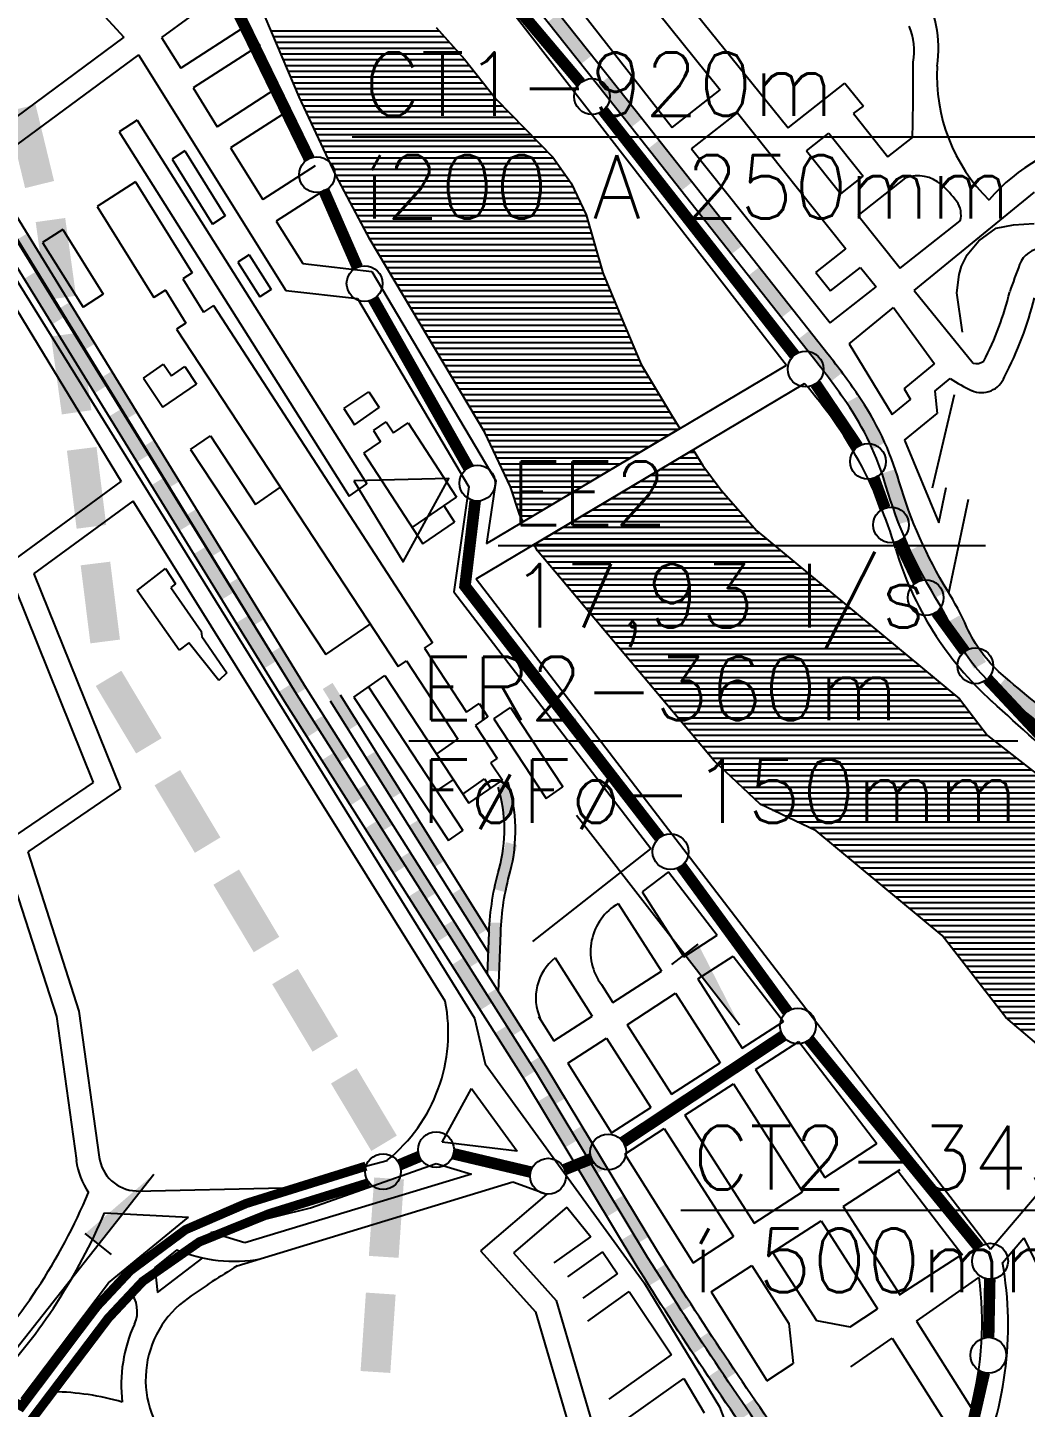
# Model space of a CAD drawing. Extents: x 578289 to 593263, y 7501070 to 7511782.
# Drawn here: x 582926 to 583790, y 7507988 to 7509183 of the extents above; entities that cross this region are included whole.
import ezdxf

# ---------------------------------------------------------------- set-up
doc = ezdxf.new("R2010")
doc.units = 0
doc.header["$LTSCALE"] = 170
doc.header["$MEASUREMENT"] = 0
doc.linetypes.add('HIDDEN', pattern=[0.375, 0.25, -0.125])
doc.layers.get('0').update_dxf_attribs({"linetype": 'CONTINUOUS'})
for name, color, linetype in [('ESTACAO', 5, 'CONTINUOUS'), ('HATCH', 4, 'CONTINUOUS'), ('L-FERREA', 6, 'CONTINUOUS'), ('LIMITE-BACIA', 3, 'CONTINUOUS'), ('LIMITE-PROJETO', 1, 'CONTINUOUS'), ('RIO', 4, 'CONTINUOUS'), ('RUA', 7, 'CONTINUOUS'), ('TEXTO', 5, 'CONTINUOUS')]:
    doc.layers.add(name, color=color, linetype=linetype)
doc.styles.get("Standard").update_dxf_attribs({"font": 'ROMANSBR.SHX'})

# ---------------------------------------------------------------- blocks, each defined once
blk = doc.blocks.new('*X9')
at = {"color": 0}
for p, q in [((583137.2, 7509180), (583282.6, 7509180)), ((583139.3, 7509175), (583287.1, 7509175)), ((583141.4, 7509170), (583291.6, 7509170)), ((583143.6, 7509165), (583296.1, 7509165)), ((583145.7, 7509160), (583300.5, 7509160)), ((583147.8, 7509155), (583305, 7509155)), ((583149.9, 7509150), (583308.9, 7509150)), ((583152, 7509145), (583312.9, 7509145)), ((583154.2, 7509140), (583316.9, 7509140)), ((583156.3, 7509135), (583320.8, 7509135)), ((583158.4, 7509130), (583324.8, 7509130)), ((583160.5, 7509125), (583328.8, 7509125)), ((583162.7, 7509120), (583332.9, 7509120)), ((583165.1, 7509115), (583337.7, 7509115)), ((583167.4, 7509110), (583342.6, 7509110)), ((583169.7, 7509105), (583347.5, 7509105)), ((583172.1, 7509100), (583352.3, 7509100)), ((583174.4, 7509095), (583357.2, 7509095)), ((583176.7, 7509090), (583362, 7509090)), ((583179, 7509085), (583366.9, 7509085)), ((583181.4, 7509080), (583371.7, 7509080)), ((583183.7, 7509075), (583376.6, 7509075)), ((583186, 7509070), (583381.4, 7509070)), ((583188.3, 7509065), (583384.9, 7509065)), ((583190.7, 7509060), (583388.5, 7509060)), ((583193, 7509055), (583392, 7509055)), ((583195.7, 7509050), (583395.6, 7509050)), ((583198.3, 7509045), (583398.4, 7509045)), ((583201, 7509040), (583400.8, 7509040)), ((583203.7, 7509035), (583403.1, 7509035)), ((583206.4, 7509030), (583405.5, 7509030)), ((583209.1, 7509025), (583407.9, 7509025)), ((583211.7, 7509020), (583410.1, 7509020)), ((583214.4, 7509015), (583411.6, 7509015)), ((583217.1, 7509010), (583413, 7509010)), ((583219.8, 7509005), (583414.4, 7509005)), ((583222.4, 7509000), (583415.9, 7509000)), ((583225.4, 7508995), (583417.3, 7508995)), ((583228.3, 7508990), (583418.7, 7508990)), ((583231.3, 7508985), (583420.1, 7508985)), ((583234.3, 7508980), (583421.6, 7508980)), ((583237.3, 7508975), (583423, 7508975)), ((583240.2, 7508970), (583424.5, 7508970)), ((583243.2, 7508965), (583426.5, 7508965)), ((583246.2, 7508960), (583428.6, 7508960)), ((583249.2, 7508955), (583430.7, 7508955)), ((583252.1, 7508950), (583432.7, 7508950)), ((583255.1, 7508945), (583434.8, 7508945)), ((583258.1, 7508940), (583436.9, 7508940)), ((583261, 7508935), (583438.9, 7508935)), ((583264, 7508930), (583441, 7508930)), ((583267, 7508925), (583443.1, 7508925)), ((583270, 7508920), (583445.2, 7508920)), ((583272.9, 7508915), (583447.3, 7508915)), ((583275.9, 7508910), (583449.5, 7508910)), ((583278.9, 7508905), (583451.6, 7508905)), ((583281.9, 7508900), (583453.7, 7508900)), ((583284.8, 7508895), (583455.8, 7508895)), ((583287.8, 7508890), (583458.1, 7508890)), ((583290.8, 7508885), (583461.1, 7508885)), ((583293.8, 7508880), (583464.1, 7508880)), ((583296.7, 7508875), (583467.1, 7508875)), ((583299.7, 7508870), (583470.1, 7508870)), ((583302.7, 7508865), (583473.1, 7508865)), ((583305.7, 7508860), (583476.1, 7508860)), ((583308.6, 7508855), (583479.1, 7508855)), ((583311.6, 7508850), (583482.1, 7508850)), ((583314.6, 7508845), (583485.2, 7508845)), ((583317.5, 7508840), (583488.3, 7508840)), ((583320.5, 7508835), (583490.4, 7508835)), ((583323.2, 7508830), (583482, 7508830)), ((583325.6, 7508825), (583473.6, 7508825)), ((583327.9, 7508820), (583465.2, 7508820)), ((583330.2, 7508815), (583456.8, 7508815)), ((583499, 7508815), (583503.9, 7508815)), ((583332.6, 7508810), (583448.4, 7508810)), ((583334.9, 7508805), (583440, 7508805)), ((583482.2, 7508805), (583510.1, 7508805)), ((583490.6, 7508810), (583507, 7508810)), ((583337.2, 7508800), (583431.6, 7508800)), ((583339.6, 7508795), (583423.2, 7508795)), ((583341.9, 7508790), (583414.8, 7508790)), ((583457, 7508790), (583521, 7508790)), ((583465.4, 7508795), (583517.3, 7508795)), ((583473.8, 7508800), (583513.6, 7508800)), ((583344.2, 7508785), (583406.4, 7508785)), ((583345.9, 7508780), (583398, 7508780)), ((583440.2, 7508780), (583528.6, 7508780)), ((583448.6, 7508785), (583524.6, 7508785)), ((583347.6, 7508775), (583389.6, 7508775)), ((583349.2, 7508770), (583381.2, 7508770)), ((583423.4, 7508770), (583537.4, 7508770)), ((583431.8, 7508775), (583533, 7508775)), ((583350.9, 7508765), (583372.8, 7508765)), ((583352.8, 7508760), (583364.4, 7508760)), ((583355.3, 7508755), (583356, 7508755)), ((583398.2, 7508755), (583550.5, 7508755)), ((583406.6, 7508760), (583546.1, 7508760)), ((583415, 7508765), (583541.8, 7508765)), ((583381.4, 7508745), (583559.9, 7508745)), ((583389.8, 7508750), (583554.9, 7508750)), ((583365.2, 7508735), (583572, 7508735)), ((583367.6, 7508730), (583578, 7508730)), ((583373, 7508740), (583566, 7508740)), ((583371.7, 7508725), (583584.1, 7508725)), ((583375.9, 7508720), (583590.1, 7508720)), ((583380.1, 7508715), (583596.2, 7508715)), ((583384.3, 7508710), (583602.2, 7508710)), ((583388.5, 7508705), (583608.2, 7508705)), ((583392.7, 7508700), (583614.3, 7508700)), ((583396.9, 7508695), (583620.3, 7508695)), ((583401.1, 7508690), (583626.4, 7508690)), ((583405.3, 7508685), (583632.4, 7508685)), ((583409.5, 7508680), (583638.4, 7508680)), ((583413.7, 7508675), (583644.5, 7508675)), ((583417.9, 7508670), (583650.5, 7508670)), ((583422.1, 7508665), (583656.6, 7508665)), ((583426.3, 7508660), (583662.6, 7508660)), ((583430.5, 7508655), (583668.6, 7508655)), ((583434.8, 7508650), (583674.7, 7508650)), ((583439, 7508645), (583680.7, 7508645)), ((583443.2, 7508640), (583686.8, 7508640)), ((583447.4, 7508635), (583692.8, 7508635)), ((583451.6, 7508630), (583698.8, 7508630)), ((583455.8, 7508625), (583704.9, 7508625)), ((583460, 7508620), (583710.9, 7508620)), ((583464.2, 7508615), (583717, 7508615)), ((583468.4, 7508610), (583723, 7508610)), ((583472.6, 7508605), (583729, 7508605)), ((583476.8, 7508600), (583734.4, 7508600)), ((583481, 7508595), (583738.3, 7508595)), ((583485.2, 7508590), (583742.1, 7508590)), ((583489.4, 7508585), (583746, 7508585)), ((583493.6, 7508580), (583749.8, 7508580)), ((583497.8, 7508575), (583753.7, 7508575)), ((583502, 7508570), (583757.5, 7508570)), ((583506.2, 7508565), (583763.8, 7508565)), ((583510.4, 7508560), (583770.2, 7508560)), ((583514.6, 7508555), (583776.6, 7508555)), ((583518.8, 7508550), (583783, 7508550)), ((583523.6, 7508545), (583789.3, 7508545)), ((583528.9, 7508540), (583795.7, 7508540)), ((583534.2, 7508535), (583802.1, 7508535)), ((583539.5, 7508530), (583808.5, 7508530)), ((583544.8, 7508525), (583814.9, 7508525)), ((583550.1, 7508520), (583821.2, 7508520)), ((583555.4, 7508515), (583827.6, 7508515)), ((583560.8, 7508510), (583834, 7508510)), ((583571.4, 7508505), (583840.4, 7508505)), ((583582, 7508500), (583846.8, 7508500)), ((583592.6, 7508495), (583853.1, 7508495)), ((583603.3, 7508490), (583859.3, 7508490)), ((583611.8, 7508485), (583862.7, 7508485)), ((583617.8, 7508480), (583866.1, 7508480)), ((583623.8, 7508475), (583869.5, 7508475)), ((583629.8, 7508470), (583872.9, 7508470)), ((583635.8, 7508465), (583876.3, 7508465)), ((583641.8, 7508460), (583879.7, 7508460)), ((583647.8, 7508455), (583883.1, 7508455)), ((583653.8, 7508450), (583886.5, 7508450)), ((583659.8, 7508445), (583889.9, 7508445)), ((583665.8, 7508440), (583893.3, 7508440)), ((583671.8, 7508435), (583896.7, 7508435)), ((583677.8, 7508430), (583900.1, 7508430)), ((583683.8, 7508425), (583903.5, 7508425)), ((583689.8, 7508420), (583906.8, 7508420)), ((583695.8, 7508415), (583910.2, 7508415)), ((583701.8, 7508410), (583913.6, 7508410)), ((583707.8, 7508405), (583917, 7508405)), ((583713.8, 7508400), (583920.4, 7508400)), ((583719.2, 7508395), (583923.8, 7508395)), ((583723.1, 7508390), (583927.2, 7508390)), ((583727, 7508385), (583929.5, 7508385)), ((583730.9, 7508380), (583931, 7508380)), ((583734.8, 7508375), (583932.5, 7508375)), ((583738.7, 7508370), (583934, 7508370)), ((583742.6, 7508365), (583935.4, 7508365)), ((583746.5, 7508360), (583936.9, 7508360)), ((583750.4, 7508355), (583938.4, 7508355)), ((583754.2, 7508350), (583939.9, 7508350)), ((583758.1, 7508345), (583941.4, 7508345)), ((583762, 7508340), (583942.9, 7508340)), ((583765.9, 7508335), (583944.3, 7508335)), ((583769.8, 7508330), (583945.8, 7508330)), ((583773.9, 7508325), (583947.7, 7508325)), ((583779.7, 7508320), (583949.8, 7508320)), ((583785.5, 7508315), (583951.8, 7508315))]:
    blk.add_line(p, q, dxfattribs=at)
blk = doc.blocks.new('C')
at = {"layer": 'LIMITE-BACIA'}
blk.add_solid([(-33.9, -12.9), (-34, 12.9), (34.2, -12.6), (34, 13.2)], dxfattribs=at)
blk = doc.blocks.new('E')
at = {"layer": 'L-FERREA'}
blk.add_solid([(-22.9, -6), (-22.9, 6), (23.4, -6), (23.4, 6)], dxfattribs=at)
blk = doc.blocks.new('E2')
at = {"layer": 'L-FERREA'}
blk.add_solid([(-21, 5), (-21, -5), (21, 5), (21, -5)], dxfattribs=at)

msp = doc.modelspace()

# ---------------------------------------------------------------- linework, layer by layer
at = {"layer": 'ESTACAO'}
for p, q in [((583401.6, 7508500.7), (583542.6, 7508319.1)), ((583484, 7508371.4), (583506.9, 7508389.1)), ((582911.8, 7508032.8), (583035.5, 7508189.8)), ((582998.8, 7508120.2), (582976.1, 7508138.3))]:
    msp.add_line(p, q, dxfattribs=at)
at = {"layer": 'ESTACAO', "const_width": 10}
for points in [[(583220, 7509354.1), (583405, 7509134.9)], [(583100.6, 7509211.8), (583170, 7509069.3)], [(583424.6, 7509110.8), (583590.4, 7508899.2)], [(583183, 7509041.1), (583211.8, 7508975.2)], [(583225.6, 7508947.5), (583308, 7508801.7)], [(583608.7, 7508874.1), (583645.3, 7508819.9)], [(583659.3, 7508792.4), (583668.7, 7508766.6)], [(583680.7, 7508738), (583697.3, 7508703)], [(583713.2, 7508676.4), (583737.8, 7508642.6)], [(583757.6, 7508618.6), (583805.4, 7508567.4)], [(583492.3, 7508456.5), (583584.2, 7508330.7)], [(583580.4, 7508309.5), (583442, 7508217.6)], [(583603.2, 7508306.1), (583749.9, 7508126.5)], [(583265.6, 7508205.1), (583248.4, 7508197.9)], [(583361.9, 7508191.6), (583295.1, 7508207.4)], [(583414.6, 7508203.2), (583391.4, 7508193.8)], [(583759.5, 7508098.9), (583758.5, 7508048.5)], [(583754.8, 7508017.8), (583744.5, 7507972.8)]]:
    msp.add_lwpolyline(points, dxfattribs=at)
at = {"layer": 'ESTACAO'}
msp.add_lwpolyline([(583208.7, 7508790.3), (583251.5, 7508720.1), (583291, 7508792.3)], close=True, dxfattribs=at)
at = {"layer": 'ESTACAO', "linetype": 'HIDDEN', "const_width": 10}
msp.add_lwpolyline([(583313.8, 7508772.7), (583305, 7508699), (583473.5, 7508481.3)], dxfattribs=at)
at = {"layer": 'ESTACAO', "linetype": 'HIDDEN', "const_width": 8, "flags": 128}
for points in [[(583219.2, 7508196.7), (583115.5, 7508164.4), (583113.2, 7508163.4), (583063, 7508141.7), (583015.2, 7508106.3), (582986.4, 7508075.5), (582976.5, 7508062.5), (582921, 7507988.8), (582885, 7508009), (582863, 7507983.6), (582846, 7507964), (582778, 7507928), (582774, 7508004), (582697, 7507981), (582685, 7508003)], [(583221.8, 7508182.4), (583135.6, 7508155.6), (583074.9, 7508131.1), (583026, 7508097), (582997.1, 7508066.2), (582996, 7508065), (582926.7, 7507973.4), (582920, 7507964), (582867, 7507917), (582840.1, 7507898.2), (582747, 7507831.5), (582713.1, 7507805.9), (582667.8, 7507819)]]:
    msp.add_lwpolyline(points, dxfattribs=at)
at = {"layer": 'ESTACAO'}
for centre in [(583415, 7509123), (583176.8, 7509055.3), (583218, 7508961), (583600, 7508887), (583654, 7508807), (583315.7, 7508788.2), (583674, 7508752), (583704, 7508689), (583747, 7508630), (583483, 7508469), (583593.3, 7508318.1), (583280, 7508211), (583429, 7508209), (583234, 7508192), (583377, 7508188), (583759.8, 7508114.4), (583758.3, 7508033)]:
    msp.add_circle(centre, 15.5, dxfattribs=at)
for points in [[(583506.9, 7508389.1), (583495.5, 7508380.3), (583542.6, 7508319.1)], [(582976.1, 7508138.3), (582987.4, 7508129.2), (583035.5, 7508189.8)]]:
    msp.add_solid(points, dxfattribs=at)
at = {"layer": 'L-FERREA'}
for p, q in [((583188.3, 7508599.6), (583325.3, 7508381.5)), ((583196.8, 7508604.9), (583325.9, 7508399.2))]:
    msp.add_line(p, q, dxfattribs=at)
for points in [[(584381.9, 7507136), (583863, 7507621.9), (583761.1, 7507720.1, -0.03899), (583661.5, 7507832.2, -0.004875), (583583.3, 7507937.6, -0.015161), (583463.4, 7508117.4), (583366.9, 7508277.6), (583159.3, 7508605.1), (582860.7, 7509089.1), (582514.7, 7509656.8, -0.049482), (582424.2, 7509845, -0.018027), (582382.5, 7509973.8, 0.204119), (582026.2, 7510414.2, 0.204119)], [(584489.5, 7507018.4), (584373.7, 7507127.3), (583854.7, 7507613.2), (583752.7, 7507711.4, -0.03899), (583652, 7507825, -0.004877), (583573.6, 7507930.6, -0.015172), (583453.2, 7508111.1), (583356.7, 7508271.2), (583149.1, 7508598.8), (582850.4, 7509082.8), (582504.5, 7509650.6, -0.049482), (582412.9, 7509840.9, -0.018027), (582370.9, 7509970.5, 0.204119), (582020.6, 7510403.6, 0.204119)], [(583789, 7507693.2, -0.044716), (583669.6, 7507838.1, -0.004877), (583591.4, 7507943.5, -0.015152), (583471.9, 7508122.6), (583375.4, 7508282.8), (583167.8, 7508610.4), (582844.2, 7509137.3), (582679.8, 7509385.9)], [(584465.5, 7508131.7, -0.0093), (584364.2, 7508221.8, 0.279539), (584195.9, 7508256.1, -0.110513), (584111.4, 7508238.2, -0.290778), (584011.8, 7508292.3, -0.086337), (583986.7, 7508347.7, 0.070288), (583954.8, 7508424.7, 0.013916), (583914.1, 7508489.4, 0.09299), (583829.7, 7508575.6, -0.028199), (583769.5, 7508623, -0.105684), (583739.7, 7508663.3, 0.03046), (583722.8, 7508695.2, -0.06578), (583681.1, 7508789.4, 0.079363), (583645.3, 7508864.7, 0.01663), (583619.3, 7508900), (583453.6, 7509109.7), (583249.2, 7509367.3, -0.202033)], [(584457.3, 7508122.9, -0.009263), (584356.1, 7508213, 0.27867), (584200.4, 7508245, -0.109311), (584111.8, 7508226.2, -0.288416), (584001.6, 7508286, -0.085622), (583975.1, 7508344.7, 0.070288), (583944.5, 7508418.6, 0.013916), (583904.1, 7508482.7, 0.09299), (583822.8, 7508565.7, -0.028199), (583761.6, 7508614, -0.105684), (583728.8, 7508658.3, 0.03046), (583712.6, 7508688.9, -0.06578), (583669.6, 7508786, 0.079363), (583635.4, 7508857.9, 0.01663), (583609.9, 7508892.5), (583444.2, 7509102.2), (583240, 7509359.7, -0.202474)], [(583661.5, 7507832.3, -0.00487), (583583.3, 7507937.6, -0.015161), (583463.4, 7508117.4), (583366.9, 7508277.6), (583159.3, 7508605.1), (582835.8, 7509131.9), (582820.8, 7509154.6)], [(583334, 7508348), (583335.9, 7508398.8, -0.059146), (583344.2, 7508451.6, 0.140713), (583342.2, 7508529.2, 0.14228)], [(583324.6, 7508363), (583325.9, 7508399.2, -0.059146), (583334.6, 7508454.3, 0.143347), (583333.7, 7508524.9, 0.143347)]]:
    msp.add_lwpolyline(points, format="xyb", dxfattribs=at)
msp.add_solid([(583338.9, 7508500.3), (583348.5, 7508503.1), (583333.9, 7508526.8), (583343.5, 7508529.6)], dxfattribs=at)
at = {"layer": 'RIO'}
for points in [[(583280.1, 7509182.8), (583304.6, 7509155.4), (583332.1, 7509120.8), (583381.1, 7509070.4), (583397, 7509048), (583409.9, 7509020.6), (583424.4, 7508970.2), (583441.7, 7508928.4), (583457.6, 7508890.9), (583483.5, 7508847.6), (583491.1, 7508835.5), (583355.4, 7508754.6), (583352.1, 7508761.3), (583344.3, 7508784.9), (583322.2, 7508832.2), (583223, 7508999), (583193, 7509054.9), (583161.5, 7509122.6), (583122.1, 7509215.5)], [(583736, 7508919), (583731, 7508953), (583733, 7508969), (583735, 7508976), (583740, 7508986), (583750, 7508998), (583765, 7509009), (583780, 7509012), (583798, 7509013)], [(583710, 7508784), (583729, 7508865)]]:
    msp.add_lwpolyline(points, dxfattribs=at)
msp.add_lwpolyline([(583846.8, 7508204), (583805.9, 7508297.6), (583773.4, 7508325.4), (583718.2, 7508396.4), (583609.2, 7508487.2), (583560.6, 7508510.1), (583520.9, 7508547.6), (583367.9, 7508729.5), (583365, 7508735.2), (583502.5, 7508817.1), (583511, 7508803.6), (583526.8, 7508782), (583557.7, 7508746.8), (583733.3, 7508601.5), (583757.6, 7508569.8), (583859.1, 7508490.3), (583928.7, 7508387.8), (583946.2, 7508328.6), (583966.9, 7508278.6), (583967.3, 7508278)], close=True, dxfattribs=at)
at = {"layer": 'RUA', "linetype": 'CONTINUOUS'}
for p, q in [((583252.1, 7509317.5), (583583.5, 7508890.5)), ((583406, 7509277.9), (583526, 7509128.9)), ((583367.4, 7509246), (583484.5, 7509096.2)), ((582949.4, 7509240.1), (583009.5, 7509174.3)), ((583117.7, 7509229.7), (583042.3, 7509174)), ((583491.9, 7509211.3), (583584.8, 7509095.9)), ((583116.9, 7509185), (583058.9, 7509147.5)), ((583009.5, 7509174.3), (582846.4, 7509053.8)), ((583042.3, 7509174), (583058.9, 7509147.5)), ((583127.5, 7509167.8), (583069.6, 7509130.4)), ((583022.3, 7509159.2), (582866.7, 7509044.4)), ((583022.3, 7509159.2), (583149.9, 7508954.9)), ((583069.6, 7509130.4), (583090.5, 7509096.9)), ((583140.7, 7509129.3), (583090.5, 7509096.9)), ((583484.5, 7509096.2), (583526, 7509128.9)), ((583584.8, 7509095.9), (583634.1, 7509134.7)), ((583634.1, 7509134.7), (583650, 7509114.8)), ((583641.6, 7509108.2), (583650, 7509114.8)), ((583021.1, 7509102.5), (583005.4, 7509092.3)), ((583021.1, 7509102.5), (583220, 7508787.6)), ((583150, 7509109.5), (583102, 7509078.5)), ((583501.2, 7509077.8), (583540.9, 7509109)), ((583540.9, 7509109), (583634.7, 7508991.2)), ((583641.6, 7509108.2), (583671.3, 7509070.9)), ((583005.4, 7509092.3), (583204.6, 7508777)), ((583600.8, 7509076.1), (583620.1, 7509091.3)), ((583620.1, 7509091.3), (583649.8, 7509053.9)), ((583062.4, 7509076), (583051.3, 7509068.8)), ((583062.4, 7509076), (583097.4, 7509019.8)), ((583102, 7509078.5), (583129.9, 7509033.8)), ((583501.2, 7509077.8), (583621.4, 7508926.9)), ((583600.8, 7509076.1), (583630.5, 7509038.8)), ((583671.3, 7509070.9), (583692.6, 7509087.6)), ((583051.3, 7509068.8), (583086.4, 7509012.6)), ((582846.4, 7509053.8), (583007.3, 7508789.6)), ((583175.2, 7509063.1), (583129.9, 7509033.8)), ((583630.5, 7509038.8), (583649.8, 7509053.9)), ((583645.4, 7509020), (583686.9, 7509052.7)), ((582866.7, 7509044.4), (583313.1, 7508325)), ((583019.5, 7509049.1), (582986.3, 7509027.7)), ((583019.5, 7509049.1), (583068.7, 7508970.3)), ((583183.2, 7509041.9), (583141.6, 7509015.1)), ((583694, 7508955), (583798.1, 7509040.1)), ((582986.3, 7509027.7), (583035.5, 7508948.9)), ((583097.4, 7509019.8), (583086.4, 7509012.6)), ((583645.4, 7509020), (583681.8, 7508974.4)), ((582956.6, 7509007.9), (582939.2, 7508996.7)), ((582956.6, 7509007.9), (582991.6, 7508951.8)), ((583141.6, 7509015.1), (583164.6, 7508978.3)), ((583681.8, 7508974.4), (583733.8, 7509015.3)), ((582939.2, 7508996.7), (582974.2, 7508940.6)), ((583118.1, 7508985.8), (583108.3, 7508979.5)), ((583118.1, 7508985.8), (583137, 7508955.9)), ((583608.8, 7508970.7), (583634.7, 7508991.2)), ((583068.7, 7508970.3), (583060.5, 7508965)), ((583108.3, 7508979.5), (583127.2, 7508949.6)), ((583164.6, 7508978.3), (583224.3, 7508971.6)), ((583224.3, 7508971.6), (583331.7, 7508790.1)), ((583608.8, 7508970.7), (583621.6, 7508954.6)), ((583621.6, 7508954.6), (583647.6, 7508975)), ((583647.6, 7508975), (583661.1, 7508958.1)), ((583060.5, 7508965), (583078.4, 7508936.2)), ((583621.4, 7508926.9), (583661.1, 7508958.1)), ((582991.6, 7508951.8), (582974.2, 7508940.6)), ((583045.5, 7508955.3), (583035.5, 7508948.9)), ((583045.5, 7508955.3), (583063.3, 7508926.7)), ((583137, 7508955.9), (583127.2, 7508949.6)), ((583149.9, 7508954.9), (583211.9, 7508948)), ((583211.9, 7508948), (583308.4, 7508784.9)), ((583694, 7508955), (583745.1, 7508892.2)), ((583087.2, 7508941.9), (583078.4, 7508936.2)), ((583087.2, 7508941.9), (583276.9, 7508650)), ((583637.8, 7508908.9), (583676.1, 7508940.2)), ((583676.1, 7508940.2), (583711.5, 7508891.4)), ((583063.3, 7508926.7), (583055.2, 7508921.6)), ((583055.2, 7508921.6), (583247.1, 7508629.5)), ((583637.8, 7508908.9), (583675.1, 7508847.7)), ((583026.5, 7508879.1), (583044, 7508891.1)), ((583044, 7508891.1), (583050.7, 7508881)), ((583050.7, 7508881), (583062.5, 7508889.1)), ((583062.5, 7508889.1), (583072.4, 7508874)), ((583323.7, 7508735.8), (583583.5, 7508890.5)), ((583685.3, 7508870), (583711.5, 7508891.4)), ((583026.5, 7508879.1), (583043.2, 7508853.9)), ((583043.2, 7508853.9), (583072.4, 7508874)), ((583314.7, 7508705.3), (583599, 7508874.6)), ((583711.8, 7508867.8), (583725.3, 7508878.8)), ((583200.2, 7508852.7), (583221.7, 7508867.4)), ((583221.7, 7508867.4), (583230.7, 7508853.6)), ((583675.1, 7508847.7), (583690.9, 7508860.7)), ((583685.3, 7508870), (583690.9, 7508860.7)), ((583711.8, 7508867.8), (583713.9, 7508848.5)), ((583200.2, 7508852.7), (583209.2, 7508838.8)), ((583209.2, 7508838.8), (583230.7, 7508853.6)), ((583225.7, 7508833.7), (583236.8, 7508841.3)), ((583236.8, 7508841.3), (583243, 7508831.8)), ((583243, 7508831.8), (583255.7, 7508840.5)), ((583255.7, 7508840.5), (583297.6, 7508776.1)), ((583685.7, 7508825.5), (583713.9, 7508848.5)), ((583067.3, 7508817.3), (583084.7, 7508829.3)), ((583084.7, 7508829.3), (583123.7, 7508769.8)), ((583225.7, 7508833.7), (583231.9, 7508824.1)), ((583685.7, 7508825.5), (583715.3, 7508753.7)), ((583067.3, 7508817.3), (583184.5, 7508639.7)), ((583217.4, 7508814.1), (583231.9, 7508824.1)), ((583217.4, 7508814.1), (583268.4, 7508735.5)), ((582776.1, 7508620.5), (583007.3, 7508789.6)), ((583331.7, 7508790.1), (583323.7, 7508735.8)), ((583123.7, 7508769.8), (583145.2, 7508784.6)), ((583204.6, 7508777), (583220, 7508787.6)), ((583308.4, 7508784.9), (583295.2, 7508694.2)), ((583715.3, 7508753.7), (583721.8, 7508784.5)), ((582931.6, 7508709.7), (583017.6, 7508772.6)), ((583287.9, 7508339.5), (583017.6, 7508772.6)), ((583259.2, 7508749.7), (583297.6, 7508776.1)), ((583286.8, 7508768.7), (583296, 7508754.5)), ((583724, 7508693.1), (583741, 7508774.3)), ((583268.4, 7508735.5), (583296, 7508754.5)), ((582931.6, 7508709.7), (583006.7, 7508523.7)), ((583021, 7508695.2), (583045.6, 7508714.4)), ((583045.6, 7508714.4), (583054.3, 7508701)), ((582915, 7508697.5), (582982.9, 7508529)), ((583057.6, 7508643.5), (583021, 7508695.2)), ((583054.3, 7508701), (583050.3, 7508697.7)), ((583050.3, 7508697.7), (583076.4, 7508660.1)), ((583295.2, 7508694.2), (583465.9, 7508471.8)), ((583314.7, 7508705.3), (583760, 7508124.9)), ((583076.4, 7508660.1), (583077.1, 7508655.4)), ((583184.5, 7508639.7), (583223, 7508666.2)), ((583065.9, 7508650), (583057.6, 7508643.5)), ((583091.9, 7508617.4), (583065.9, 7508650)), ((583077.1, 7508655.4), (583098.8, 7508623.9)), ((583270, 7508645.3), (583276.9, 7508650)), ((583247.1, 7508629.5), (583254.2, 7508634.4)), ((583254.2, 7508634.4), (583298.8, 7508566.4)), ((583270, 7508645.3), (583306.4, 7508590)), ((583098.8, 7508623.9), (583091.9, 7508617.4)), ((583208.6, 7508603), (583235.6, 7508621.6)), ((583221.3, 7508611.7), (583303, 7508487.4)), ((583235.6, 7508621.6), (583308.3, 7508511)), ((583208.6, 7508603), (583290.6, 7508478.8)), ((583306.4, 7508590), (583317.2, 7508597.5)), ((583314, 7508578.4), (583324.8, 7508585.9)), ((583317.2, 7508597.5), (583324.8, 7508585.9)), ((583330, 7508584.1), (583344.3, 7508594)), ((583344.3, 7508594), (583389.6, 7508525.1)), ((583314, 7508578.4), (583332.8, 7508549.8)), ((583330, 7508584.1), (583375.3, 7508515.2)), ((583280.3, 7508553.6), (583298.8, 7508566.4)), ((583327.5, 7508546.1), (583332.8, 7508549.8)), ((583327.5, 7508546.1), (583337.4, 7508531.1)), ((582982.9, 7508529), (582903.4, 7508474.7)), ((583280.5, 7508521.6), (583294.8, 7508531.4)), ((583303, 7508519), (583322, 7508532.1)), ((583308.3, 7508511), (583337.4, 7508531.1)), ((583322, 7508532.1), (583327.2, 7508524.1)), ((583006.7, 7508523.7), (582926.3, 7508468.8)), ((583375.3, 7508515.2), (583389.6, 7508525.1)), ((583290.6, 7508478.8), (583303, 7508487.4)), ((582903.4, 7508474.7), (582951.1, 7508326.3)), ((582926.3, 7508468.8), (582970.7, 7508330.8)), ((583465.9, 7508471.8), (583363.5, 7508391.2)), ((583481.3, 7508451.6), (583458.4, 7508434.2)), ((583481.3, 7508451.6), (583523.4, 7508396.8)), ((583458.4, 7508434.2), (583494.4, 7508378)), ((583437.7, 7508424.1), (583475.2, 7508365.6)), ((583494.4, 7508378), (583523.4, 7508396.8)), ((583383, 7508377.2), (583415.2, 7508326.7)), ((583506.6, 7508358.8), (583537.3, 7508378.7)), ((583537.3, 7508378.7), (583580.8, 7508322)), ((583433.1, 7508338.4), (583475.2, 7508365.6)), ((583506.6, 7508358.8), (583545.1, 7508298.8)), ((583423.2, 7508354), (583433.1, 7508338.4)), ((583445.4, 7508319.2), (583487.4, 7508346.4)), ((583487.4, 7508346.4), (583525.9, 7508286.3)), ((582951.1, 7508326.3), (582968.4, 7508201.7)), ((582970.7, 7508330.8), (582988.2, 7508204.5)), ((583313.1, 7508325), (583322.4, 7508285.2)), ((583368.8, 7508326.3), (583382, 7508305.2)), ((583382, 7508305.2), (583415.2, 7508326.7)), ((583445.4, 7508319.2), (583483.8, 7508259.1)), ((583545.1, 7508298.8), (583580.8, 7508322)), ((583394.1, 7508285.9), (583427.5, 7508307.6)), ((583427.5, 7508307.6), (583465.9, 7508247.5)), ((583556.7, 7508280.5), (583594, 7508304.7)), ((583594, 7508304.7), (583661.8, 7508216.3)), ((583322.4, 7508285.2), (583460.3, 7508095.7)), ((583394.1, 7508285.9), (583432, 7508225.5)), ((583483.8, 7508259.1), (583525.9, 7508286.3)), ((583556.7, 7508280.5), (583616.6, 7508187)), ((583285.3, 7508217.6), (583310.5, 7508264)), ((583310.5, 7508264), (583350.3, 7508209.7)), ((583495.5, 7508240.9), (583537.5, 7508268.1)), ((583537.5, 7508268.1), (583597.4, 7508174.6)), ((583432, 7508225.5), (583465.9, 7508247.5)), ((583495.5, 7508240.9), (583555.4, 7508147.4)), ((583443.5, 7508207.2), (583477.6, 7508229.3)), ((583477.6, 7508229.3), (583537.4, 7508135.7)), ((583350.3, 7508209.7), (583285.3, 7508217.6)), ((583616.6, 7508187), (583661.8, 7508216.3)), ((583443.5, 7508207.2), (583502.5, 7508113.1)), ((583147.4, 7508177.9), (583237.5, 7508201.7)), ((583171.2, 7508160.6), (583280, 7508199.1)), ((583280, 7508199.1), (583310.5, 7508189.8)), ((583632.6, 7508161.9), (583681.8, 7508193.8)), ((583680, 7508192.6), (583735.4, 7508120.4)), ((583107.6, 7508110.3), (583346.3, 7508183.2)), ((583310.5, 7508189.8), (583114.2, 7508130.2)), ((583346.3, 7508183.2), (583376, 7508172.6)), ((583020.1, 7508175.2), (583147.4, 7508177.9)), ((583376, 7508172.6), (583318.4, 7508123.5)), ((583555.4, 7508147.4), (583597.4, 7508174.6)), ((583760, 7508124.9), (583806.4, 7508179.2)), ((582992.9, 7508156.4), (583065.6, 7508152.4)), ((583085, 7508139.4), (583171.2, 7508160.6)), ((583393.3, 7508161.2), (583347, 7508121.7)), ((583393.3, 7508161.2), (583413.9, 7508135.5)), ((583632.6, 7508161.9), (583681.8, 7508085.1)), ((582996.2, 7508095.7), (583065.6, 7508152.4)), ((583571.4, 7508122.3), (583613.4, 7508149.5)), ((583613.4, 7508149.5), (583662.3, 7508073.1)), ((583114.2, 7508130.2), (583085, 7508139.4)), ((583382.1, 7508112.9), (583413.9, 7508135.5)), ((583502.5, 7508113.1), (583537.4, 7508135.7)), ((583770.6, 7508113.1), (583788.9, 7508134.6)), ((583788.9, 7508134.6), (583810.4, 7508090.4)), ((583036.4, 7508108.6), (583055.6, 7508124.2)), ((583318.4, 7508123.5), (583366.2, 7508070.5)), ((583347, 7508121.7), (583384.1, 7508080.5)), ((583394, 7508101), (583424.3, 7508122.5)), ((583424.3, 7508122.5), (583424.5, 7508122.2)), ((583424.5, 7508122.2), (583437, 7508103.6)), ((583571.4, 7508122.3), (583609.3, 7508063.1)), ((583681.5, 7508085.5), (583736.1, 7508120.9)), ((583036.4, 7508108.6), (583038.8, 7508087.2)), ((583038.8, 7508087.2), (583078, 7508117.3)), ((583518.3, 7508087.9), (583553.5, 7508110.7)), ((583553.5, 7508110.7), (583585.6, 7508060.5)), ((583407.3, 7508082.5), (583437, 7508103.6)), ((583696, 7508062.4), (583750.1, 7508100.3)), ((582920.6, 7507995.4), (582996.2, 7508095.7)), ((582948.5, 7508001.2), (583014.4, 7508088.7)), ((583411.3, 7508062.6), (583447.2, 7508088.2)), ((583447.2, 7508088.2), (583483.8, 7508033.4)), ((583460.3, 7508095.7), (583525.3, 7507988.4)), ((583518.3, 7508087.9), (583566.5, 7508011)), ((583384.1, 7508080.5), (583429.2, 7507926)), ((583638.5, 7508057.6), (583662.3, 7508073.1)), ((583366.2, 7508070.5), (583410.2, 7507919.8)), ((583585.6, 7508060.5), (583589.2, 7508025.7)), ((583609.3, 7508063.1), (583638.5, 7508057.6)), ((583696, 7508062.4), (583743.2, 7507987.9)), ((583639.3, 7508022.8), (583674.9, 7508047.7)), ((583674.9, 7508047.7), (583733.9, 7507954.7)), ((583429.8, 7507995), (583483.8, 7508033.4)), ((583566.4, 7508010.9), (583589.2, 7508025.7)), ((583437.8, 7507972.5), (583494.5, 7508012.8)), ((583494.5, 7508012.8), (583512, 7507983.1)), ((583525.3, 7507988.4), (583554.6, 7507911.6))]:
    msp.add_line(p, q, dxfattribs=at)
for centre, radius, start, end in [((583617, 7509165.3), 98.1, 350.674, 31.9605), ((583641.5, 7509162.5), 52.6, 349.2888, 23.985), ((581720.2, 7509136.7), 1973, 358.5745, 0.4632), ((583864.5, 7509141.2), 150.9, 176.9172, 225.6814), ((583886.2, 7508922.6), 168.9, 101.2716, 138.9387), ((583697.2, 7509023.7), 30.7, 48.4618, 109.5168), ((583655.4, 7508976.6), 93.7, 36.4487, 48.4618), ((583715.1, 7509020.7), 19.5, 343.9386, 36.4487), ((583805.7, 7508970), 21.7, 90.6555, 159.6415), ((585834.6, 7508217.2), 2185.8, 159.6415, 160.2978), ((583507.8, 7509020), 277, 332.882, 346.219), ((583507.8, 7509020), 299, 332.142, 346.219), ((583748.1, 7508901.8), 10.1, 252.5694, 307.5817), ((583310.3, 7508622), 383.6, 16.628, 41.1753), ((583798, 7508987.3), 130.6, 236.1494, 245.4666), ((583752.5, 7508887.5), 20.9, 245.4666, 340.0081), ((583956.9, 7508815.1), 291.3, 196.628, 227.8284), ((560938.4, 7483404), 33995.4, 47.66234, 47.82841), ((583461.7, 7508382.5), 48, 120.0032, 216.5574), ((583410.8, 7508342.4), 44.5, 128.6824, 204.2011), ((583148.3, 7508312.5), 142.2, 308.8631, 10.9691), ((583021.7, 7508209), 33.8, 187.6612, 267.3189), ((583034, 7508210.8), 66.3, 187.8791, 213.8565), ((582517.5, 7508366.7), 500.1, 315.7143, 337.3198), ((582532.1, 7508350.8), 500.1, 316.8865, 337.1163), ((583104.9, 7508243.6), 129.2, 247.5435, 280.3025), ((583539.2, 7507405.9), 826.1, 121.4972, 125.0174), ((583466.8, 7508058.8), 308.6, 334.5328, 10.1437), ((583464.2, 7508061.4), 288.6, 345.2465, 7.7455), ((582994.6, 7508071), 26.6, 335.395, 41.6281), ((583114.7, 7508011.8), 86.3, 125.0174, 224.5867), ((583133.8, 7508007.3), 126.5, 155.395, 186.7629), ((582945.9, 7507779.3), 222, 73.7122, 89.3112)]:
    msp.add_arc(centre, radius, start, end, dxfattribs=at)
at = {"layer": 'TEXTO'}
for p, q in [((583207.4, 7509088.2), (583895, 7509088.2)), ((583333.7, 7508734.3), (583755.9, 7508734.3)), ((583256.4, 7508564.9), (583783.8, 7508564.9)), ((583491.9, 7508158.6), (583976.1, 7508158.6))]:
    msp.add_line(p, q, dxfattribs=at)

# ---------------------------------------------------------------- block references
at = {"layer": 'HATCH'}
msp.add_blockref('*X9', (0, 0), dxfattribs=at)
at = {"layer": 'L-FERREA'}
for name, p, rotation in [('E', (583395.9, 7509172.8), 128.4278909259173), ('E', (583439.4, 7509118), 128.4278909259173), ('E', (583482.8, 7509063.1), 128.308827749327), ('E', (583526.2, 7509008.1), 128.308827749327), ('E2', (582932.5, 7508983.9), 121.5544601152716), ('E', (582940.5, 7508948.3), 121.6725845933818), ('E', (583569.6, 7508953.2), 128.308827749327), ('E2', (582969.2, 7508924.3), 121.5544601152716), ('E', (582977.3, 7508888.7), 121.6725845933818), ('E', (583613, 7508898.3), 128.308827749327), ('E2', (583005.8, 7508864.6), 121.5544601152716), ('E', (583653, 7508840.9), 119.1838934281164), ('E', (583014, 7508829.1), 121.6725845933818), ('E2', (583042.4, 7508805), 121.5544601152716), ('E', (583050.8, 7508769.6), 121.6725845933818), ('E', (583678.9, 7508776.1), 108.0890612721494), ('E2', (583079.1, 7508745.3), 121.5544601152716), ('E', (583087.5, 7508710), 121.6725845933818), ('E', (583706.4, 7508711.8), 118.1336080785745), ('E2', (583115.7, 7508685.7), 121.5544601152716), ('E', (583124.3, 7508650.4), 121.6725845933818), ('E', (583739.6, 7508650.3), 119.8009245227871), ('E2', (583152.3, 7508626), 121.5544601152716), ('E', (583161.2, 7508590.9), 122.3646797363088), ('E2', (583197.2, 7508594.8), 302.1289874458012), ('E', (583787.5, 7508599.9), 140.9592911000484), ('E2', (583189.5, 7508566.7), 122.3646797366723), ('E', (583198.7, 7508531.8), 122.3646797363088), ('E2', (583234.4, 7508535.5), 302.1289874458012), ('E2', (583227, 7508507.6), 122.3646797366723), ('E', (583236.1, 7508472.7), 122.3646797363088), ('E2', (583271.7, 7508476.2), 302.1289874458012), ('E2', (583264.5, 7508448.5), 122.3646797366723), ('E2', (583340.1, 7508455.7), 75.60260832601836), ('E', (583273.6, 7508413.5), 122.3646797363088), ('E2', (583308.9, 7508417), 302.1289874458012), ('E2', (583302, 7508389.3), 122.3646797366723), ('E2', (583330.5, 7508386.6), 87.8832705504473), ('E', (583311.1, 7508354.4), 122.3646797363088), ('E2', (583339.4, 7508330.2), 122.3646797366723), ('E', (583348.5, 7508295.3), 122.3646797363088), ('E2', (583376.7, 7508271), 121.0762656633996), ('E', (583385.1, 7508235.6), 121.0762656634675), ('E2', (583412.8, 7508211), 121.0762656633996), ('E', (583421.3, 7508175.7), 121.0762656634675), ('E2', (583449, 7508151.1), 121.0762656633996), ('E', (583457.4, 7508115.7), 121.0762656634675), ('E2', (583485.7, 7508091.5), 122.5146051024555), ('E', (583495, 7508056.7), 123.0660144952791), ('E2', (583523.9, 7508032.8), 123.6414064804274), ('E', (583533.8, 7507998.4), 124.1893442973645), ('E2', (583563.2, 7507974.9), 124.7682078583991)]:
    msp.add_blockref(name, p, dxfattribs=dict(at, rotation=rotation))
at = {"layer": 'LIMITE-PROJETO'}
for p, rotation in [((582928.4, 7509079.9), 283.3670286803687), ((582950.5, 7508982.4), 277.6492825953854), ((582963.8, 7508883.3), 277.6492825953854), ((582977.1, 7508784.2), 276.8478207073707), ((582989, 7508684.9), 276.8478207073707), ((583013.6, 7508589.9), 300.6222752279197), ((583064.5, 7508503.9), 300.6222752279197), ((583115.5, 7508417.8), 300.6222752279197), ((583166.4, 7508331.7), 300.6222752279197), ((583217.3, 7508245.7), 300.6222752279197), ((583236.8, 7508152.2), 265.8536574598736), ((583229.6, 7508052.5), 265.8536574598736)]:
    msp.add_blockref('C', p, dxfattribs=dict(at, rotation=rotation))

# ---------------------------------------------------------------- texts
at = {"layer": 'TEXTO'}
for s, p in [('CT1-920m', (583217.3, 7509106.2)), ('%%237200 A 250mm', (583217.3, 7509017.3)), ('EE2', (583344, 7508751.9)), ('17,93 l/s', (583344, 7508663.3)), ('ER2-360m', (583266.4, 7508582.9)), ('F%%248F%%248-150mm', (583266.4, 7508493.9)), ('CT2-345m', (583501.9, 7508176.6)), ('%%237 500mm', (583501.9, 7508087.6))]:
    msp.add_text(s, height=55, dxfattribs=at).set_placement(p)

doc.saveas('drawing.dxf')
